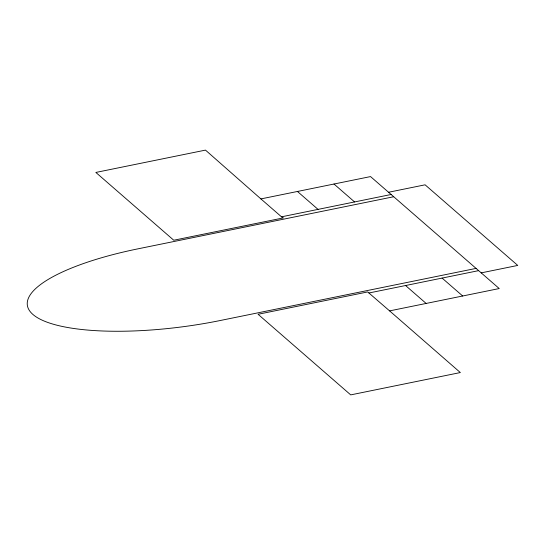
<?xml version="1.0" encoding="UTF-8"?>
<svg xmlns="http://www.w3.org/2000/svg" width="545" height="545" viewBox="0 0 545 545"><rect width="100%" height="100%" fill="white"/><g stroke="black" fill="none" stroke-linecap="round" stroke-linejoin="round"><path stroke-width="0.82" d="M260.912 198.911L281.506 216.828L283.386 217.905L173.766 240.236L95.852 172.445L205.479 150.113L260.912 198.911L370.539 176.58L499.227 288.55L389.6 310.888L367.684 291.936L258.064 314.274L350.714 394.887L460.341 372.555L389.6 310.888M388.558 192.256L425.093 184.816L517.75 265.429L481.208 272.875M281.506 216.828L391.126 194.497M393.701 196.738L137.912 248.847A153.131 42.21 -7.7 0 0 32.925 314.458A153.131 42.21 -7.7 0 0 220.275 320.508L476.064 268.399M369.013 292.972L478.633 270.64M333.996 184.026L354.584 201.943M442.09 278.079L462.685 295.996M297.454 191.472L318.048 209.389M405.555 285.526L426.142 303.442"/></g></svg>
